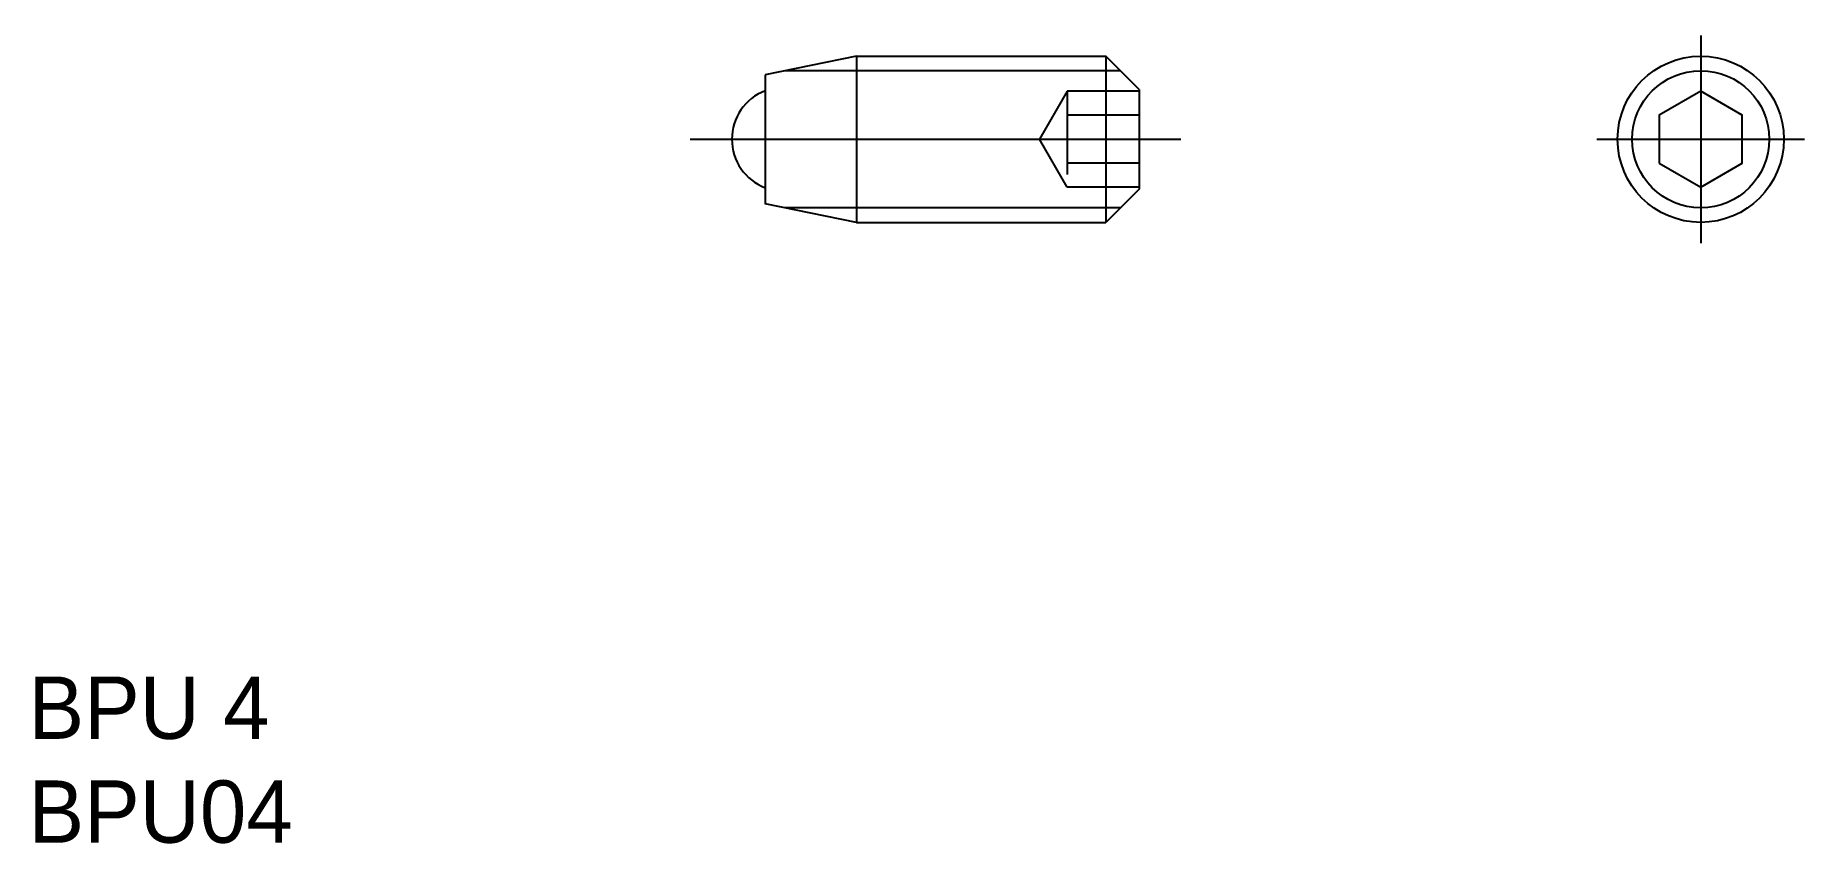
# Model space of a CAD drawing. Extents: x 91.2 to 133.7, y 110.2 to 129.7.
import ezdxf

# ---------------------------------------------------------------- set-up
doc = ezdxf.new("R2010")
doc.units = 0
doc.linetypes.add('CENTER', pattern=[17.5, 13, -1.5, 1.5, -1.5])
doc.linetypes.add('DASHED', pattern=[3.5, 2, -1.5])
doc.layers.get('0').update_dxf_attribs({"linetype": 'CONTINUOUS'})
doc.layers.add('CENTER', color=1, linetype='CENTER')

msp = doc.modelspace()

# ---------------------------------------------------------------- linework, layer by layer
for p, q in [((110.935, 129.15), (108.735, 128.703)), ((110.935, 125.15), (108.735, 125.598))]:
    msp.add_line(p, q)
at = {"color": 7, "linetype": 'CONTINUOUS'}
for p, q in [((110.935, 129.15), (116.935, 129.15)), ((110.935, 129.15), (110.935, 125.15)), ((116.935, 129.15), (116.935, 125.15)), ((117.735, 128.35), (116.935, 129.15)), ((108.735, 128.703), (108.735, 125.598)), ((117.735, 128.35), (117.735, 125.95)), ((117.735, 127.987), (117.735, 127.987)), ((117.735, 127.15), (117.735, 127.15)), ((117.735, 125.95), (116.935, 125.15)), ((110.935, 125.15), (116.935, 125.15))]:
    msp.add_line(p, q, dxfattribs=at)
at = {"color": 3, "linetype": 'CONTINUOUS'}
for p, q in [((117.285, 128.8), (109.215, 128.8)), ((117.285, 125.5), (109.215, 125.5))]:
    msp.add_line(p, q, dxfattribs=at)
at = {"color": 3, "linetype": 'DASHED'}
for p, q in [((116.002, 128.305), (115.335, 127.15)), ((117.735, 128.305), (116.002, 128.305)), ((116.002, 128.305), (116.002, 125.996)), ((117.735, 127.728), (116.002, 127.728)), ((116.002, 125.996), (115.335, 127.15)), ((117.735, 126.573), (116.002, 126.573)), ((117.735, 125.996), (116.002, 125.996))]:
    msp.add_line(p, q, dxfattribs=at)
at = {"color": 7, "linetype": 'CONTINUOUS'}
msp.add_lwpolyline([(130.249, 126.573), (131.249, 125.996), (132.249, 126.573), (132.249, 127.728), (131.249, 128.305), (130.249, 127.728)], close=True, dxfattribs=at)
msp.add_circle((131.249, 127.15), 2, dxfattribs=at)
at = {"color": 3, "linetype": 'CONTINUOUS'}
msp.add_circle((131.249, 127.15), 1.65, dxfattribs=at)
at = {"color": 7, "linetype": 'CONTINUOUS'}
msp.add_arc((109.185, 127.15), 1.25, 111.1002, 248.8998, dxfattribs=at)
at = {"layer": 'CENTER', "color": 1, "linetype": 'CENTER'}
for p, q in [((131.249, 129.65), (131.249, 124.65)), ((106.935, 127.15), (118.735, 127.15)), ((128.749, 127.15), (133.749, 127.15))]:
    msp.add_line(p, q, dxfattribs=at)

# ---------------------------------------------------------------- texts
at = {"color": 7, "linetype": 'CONTINUOUS'}
for s, p in [('BPU 4', (91.01, 112.72)), ('BPU04', (91.01, 110.22))]:
    msp.add_text(s, height=1.5, dxfattribs=at).set_placement(p)

doc.saveas('drawing.dxf')
